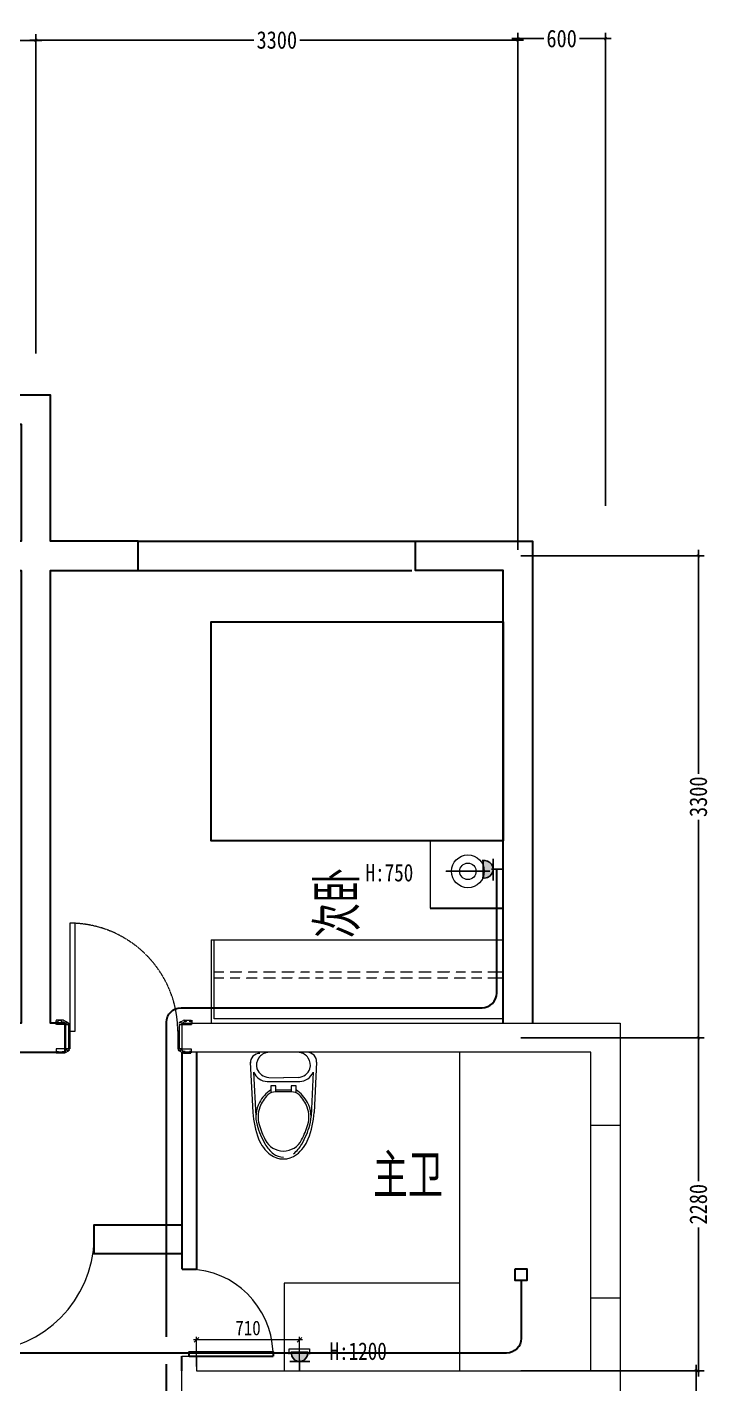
# Model space of a CAD drawing. Header units: millimetres. Extents: x -117264 to 3079702, y -14891 to 68462.
# Drawn here: x -54881 to -50206, y 528 to 9817 of the extents above; entities that cross this region are included whole.
import ezdxf

# ---------------------------------------------------------------- set-up
doc = ezdxf.new("R2010")
doc.units = ezdxf.units.MM
doc.header["$LTSCALE"] = 10
doc.linetypes.add('5B-P-D2$0$HIDDEN', pattern=[0.375, 0.25, -0.125])
doc.layers.get('0').update_dxf_attribs({"color": 255})
doc.layers.get('Defpoints').update_dxf_attribs({"color": 255})
for name, color, linetype, lineweight in [('1J家具内线', 251, 'Continuous', 0), ('1强弱电插座布置图', 5, 'Continuous', 15), ('1强电插座布线图', 1, 'Continuous', 30), ('1强电插座布置图', 1, 'Continuous', 30), ('1浅浅', 251, 'Continuous', 20)]:
    doc.layers.add(name, color=color, linetype=linetype, lineweight=lineweight)
doc.layers.add('2323', color=4, linetype='Continuous')
doc.layers.add('LAYER2', color=8, linetype='Continuous')
doc.styles.add('_THVAC_DIM', font='SIMPLEX', dxfattribs={"width": 0.8, "height": 3.5, "bigfont": 'HZTXT'})
doc.styles.add('夏建东', font='', dxfattribs={"width": 0.85})
doc.styles.get('夏建东').set_extended_font_data('SimSun')
doc.dimstyles.new('g', dxfattribs={"dimtxt": 100, "dimasz": 31, "dimexe": 21, "dimexo": 30, "dimgap": 31, "dimtad": 1, "dimtih": 1, "dimtoh": 1, "dimdec": 0, "dimrnd": 10, "dimdsep": 46, "dimtxsty": '夏建东', "dimblk": 'OBLIQUE', "dimcen": 2.5, "dimdle": 21, "dimclrd": 5, "dimclre": 5, "dimclrt": 5, "dimadec": 0, "dimazin": 0, "dimtfac": 1, "dimtdec": 0, "dimtmove": 2, "dimatfit": 3, "dimldrblk": 'DOT', "dimfxl": 300, "dimlwd": -1, "dimlwe": -1, "dimarcsym": 1})
doc.dimstyles.new('内墙标注', dxfattribs={"dimscale": 0, "dimtxt": 120, "dimasz": 20, "dimexe": 40, "dimexo": 20, "dimgap": 20, "dimtad": 0, "dimdec": 0, "dimdsep": 46, "dimtxsty": '夏建东', "dimblk": 'ARCHTICK', "dimcen": 40, "dimdle": 40, "dimclrd": 88, "dimclre": 88, "dimclrt": 88, "dimadec": 0, "dimazin": 0, "dimtfac": 1, "dimtdec": 0, "dimtmove": 1, "dimatfit": 3, "dimldrblk": 'DOT', "dimfxl": 40, "dimtolj": 1, "dimtzin": 0, "dimarcsym": 1})

# ---------------------------------------------------------------- blocks, each defined once
blk = doc.blocks.new('_ArchTick')
at = {"color": 0, "linetype": 'ByBlock', "const_width": 0.15}
blk.add_lwpolyline([(-0.5, -0.5), (0.5, 0.5)], dxfattribs=at)
blk = doc.blocks.new('*D344')
at = {"layer": '1浅浅', "color": 88, "linetype": 'Continuous', "lineweight": -2}
for p, q in [((-50300.7, 657.6), (-50300.7, -1682.8)), ((-51501.3, 617.6), (-50260.7, 617.6)), ((-50300.7, -4342.4), (-50300.7, -2002)), ((-51501.3, -4302.4), (-50260.7, -4302.4))]:
    blk.add_line(p, q, dxfattribs=at)
at = {"layer": 'Defpoints', "color": 0, "linetype": 'Continuous', "lineweight": 30}
for p in [(-51521.3, 617.6), (-51521.3, -4302.4), (-50300.7, -4302.4)]:
    blk.add_point(p, dxfattribs=at)
at = {"layer": '1浅浅', "color": 88, "linetype": 'Continuous', "lineweight": -2, "xscale": 20, "yscale": 20, "zscale": 20}
for p, rotation in [((-50300.7, 617.6), 90), ((-50300.7, -4302.4), 270)]:
    blk.add_blockref('_ArchTick', p, dxfattribs=dict(at, rotation=rotation))
at = {"layer": '1浅浅', "color": 88, "linetype": 'Continuous', "lineweight": 30, "insert": (-50300.7, -1842.4), "char_height": 120, "attachment_point": 5, "rotation": 90, "style": '夏建东'}
blk.add_mtext('\\A1;4920', dxfattribs=at)
blk = doc.blocks.new('_Dot')
at = {"color": 0, "linetype": 'ByBlock', "lineweight": -2}
blk.add_line((-0.5, 0), (-1, 0), dxfattribs=at)
at = {"color": 0, "linetype": 'ByBlock', "const_width": 0.5}
blk.add_lwpolyline([(-0.25, 0, 1), (0.25, 0, 1)], format="xyb", close=True, dxfattribs=at)
blk = doc.blocks.new('*D345')
at = {"layer": '1浅浅', "color": 88, "linetype": 'Continuous', "lineweight": -2}
for p, q in [((-50901.3, 2897.6), (-50245.2, 2897.6)), ((-50285.2, 2937.6), (-50285.2, 1916)), ((-50285.2, 577.6), (-50285.2, 1599.1)), ((-50901.3, 617.6), (-50245.2, 617.6))]:
    blk.add_line(p, q, dxfattribs=at)
at = {"layer": 'Defpoints', "color": 0, "linetype": 'Continuous', "lineweight": 30}
for p in [(-50921.3, 2897.6), (-50921.3, 617.6), (-50285.2, 617.6)]:
    blk.add_point(p, dxfattribs=at)
at = {"layer": '1浅浅', "color": 88, "linetype": 'Continuous', "lineweight": -2, "xscale": 20, "yscale": 20, "zscale": 20}
for p, rotation in [((-50285.2, 2897.6), 90), ((-50285.2, 617.6), 270)]:
    blk.add_blockref('_ArchTick', p, dxfattribs=dict(at, rotation=rotation))
at = {"layer": '1浅浅', "color": 88, "linetype": 'Continuous', "lineweight": 30, "insert": (-50285.2, 1757.6), "char_height": 120, "attachment_point": 5, "rotation": 90, "style": '夏建东'}
blk.add_mtext('\\A1;2280', dxfattribs=at)
blk = doc.blocks.new('*D346')
at = {"layer": '1浅浅', "color": 88, "linetype": 'Continuous', "lineweight": -2}
for p, q in [((-50285.2, 6237.6), (-50285.2, 4705.5)), ((-51501.3, 6197.6), (-50245.2, 6197.6)), ((-50285.2, 2857.6), (-50285.2, 4389.7)), ((-51501.3, 2897.6), (-50245.2, 2897.6))]:
    blk.add_line(p, q, dxfattribs=at)
at = {"layer": 'Defpoints', "color": 0, "linetype": 'Continuous', "lineweight": 30}
for p in [(-51521.3, 6197.6), (-50285.2, 6197.6), (-51521.3, 2897.6)]:
    blk.add_point(p, dxfattribs=at)
at = {"layer": '1浅浅', "color": 88, "linetype": 'Continuous', "lineweight": -2, "xscale": 20, "yscale": 20, "zscale": 20}
for p, rotation in [((-50285.2, 6197.6), 90), ((-50285.2, 2897.6), 270)]:
    blk.add_blockref('_ArchTick', p, dxfattribs=dict(at, rotation=rotation))
at = {"layer": '1浅浅', "color": 88, "linetype": 'Continuous', "lineweight": 30, "insert": (-50285.2, 4547.6), "char_height": 120, "attachment_point": 5, "rotation": 90, "style": '夏建东'}
blk.add_mtext('\\A1;3300', dxfattribs=at)
blk = doc.blocks.new('*D347')
at = {"layer": '1浅浅', "color": 88, "linetype": 'Continuous', "lineweight": -2}
for p, q in [((-51521.3, 6237.6), (-51521.3, 9778.4)), ((-50921.3, 6540.2), (-50921.3, 9778.4)), ((-51561.3, 9738.4), (-51343.6, 9738.4)), ((-50881.3, 9738.4), (-51099.1, 9738.4))]:
    blk.add_line(p, q, dxfattribs=at)
at = {"layer": 'Defpoints', "color": 0, "linetype": 'Continuous', "lineweight": 30}
for p in [(-51521.3, 9738.4), (-50921.3, 6520.2), (-51521.3, 6217.6)]:
    blk.add_point(p, dxfattribs=at)
at = {"layer": '1浅浅', "color": 88, "linetype": 'Continuous', "lineweight": -2, "xscale": 20, "yscale": 20, "zscale": 20, "rotation": 180}
blk.add_blockref('_ArchTick', (-51521.3, 9738.4), dxfattribs=at)
at = {"layer": '1浅浅', "color": 88, "linetype": 'Continuous', "lineweight": -2, "xscale": 20, "yscale": 20, "zscale": 20}
blk.add_blockref('_ArchTick', (-50921.3, 9738.4), dxfattribs=at)
at = {"layer": '1浅浅', "color": 88, "linetype": 'Continuous', "lineweight": 30, "insert": (-51221.3, 9738.4), "char_height": 120, "attachment_point": 5, "style": '夏建东'}
blk.add_mtext('\\A1;600', dxfattribs=at)
blk = doc.blocks.new('*D348')
at = {"layer": '1浅浅', "color": 88, "linetype": 'Continuous', "lineweight": -2}
for p, q in [((-54821.3, 7601.8), (-54821.3, 9768.4)), ((-51521.3, 6870.5), (-51521.3, 9768.4)), ((-54861.3, 9728.4), (-53329.2, 9728.4)), ((-51481.3, 9728.4), (-53013.4, 9728.4))]:
    blk.add_line(p, q, dxfattribs=at)
at = {"layer": 'Defpoints', "color": 0, "linetype": 'Continuous', "lineweight": 30}
for p in [(-51521.3, 9728.4), (-54821.3, 7581.8), (-51521.3, 6850.5)]:
    blk.add_point(p, dxfattribs=at)
at = {"layer": '1浅浅', "color": 88, "linetype": 'Continuous', "lineweight": -2, "xscale": 20, "yscale": 20, "zscale": 20, "rotation": 180}
blk.add_blockref('_ArchTick', (-54821.3, 9728.4), dxfattribs=at)
at = {"layer": '1浅浅', "color": 88, "linetype": 'Continuous', "lineweight": -2, "xscale": 20, "yscale": 20, "zscale": 20}
blk.add_blockref('_ArchTick', (-51521.3, 9728.4), dxfattribs=at)
at = {"layer": '1浅浅', "color": 88, "linetype": 'Continuous', "lineweight": 30, "insert": (-53171.3, 9728.4), "char_height": 120, "attachment_point": 5, "style": '夏建东'}
blk.add_mtext('\\A1;3300', dxfattribs=at)
blk = doc.blocks.new('*D349')
at = {"layer": '1浅浅', "color": 88, "linetype": 'Continuous', "lineweight": -2}
for p, q in [((-56621.3, 7217.6), (-56621.3, 9766.6)), ((-54821.3, 7581.8), (-54821.3, 9766.6)), ((-56661.3, 9726.6), (-55875.3, 9726.6)), ((-54781.3, 9726.6), (-55567.4, 9726.6))]:
    blk.add_line(p, q, dxfattribs=at)
at = {"layer": 'Defpoints', "color": 0, "linetype": 'Continuous', "lineweight": 30}
for p in [(-54821.3, 9726.6), (-54821.3, 7561.8), (-56621.3, 7197.6)]:
    blk.add_point(p, dxfattribs=at)
at = {"layer": '1浅浅', "color": 88, "linetype": 'Continuous', "lineweight": -2, "xscale": 20, "yscale": 20, "zscale": 20, "rotation": 180}
blk.add_blockref('_ArchTick', (-56621.3, 9726.6), dxfattribs=at)
at = {"layer": '1浅浅', "color": 88, "linetype": 'Continuous', "lineweight": -2, "xscale": 20, "yscale": 20, "zscale": 20}
blk.add_blockref('_ArchTick', (-54821.3, 9726.6), dxfattribs=at)
at = {"layer": '1浅浅', "color": 88, "linetype": 'Continuous', "lineweight": 30, "insert": (-55721.3, 9726.6), "char_height": 120, "attachment_point": 5, "style": '夏建东'}
blk.add_mtext('\\A1;1800', dxfattribs=at)
blk = doc.blocks.new('门2')
at = {"layer": '1J家具内线', "linetype": '5B-P-D2$0$HIDDEN'}
for p, q in [((-62428, 22909), (-62408, 22909)), ((-62428, 22851), (-62428, 22904)), ((-62416, 22904), (-62416, 22894)), ((-62408, 22909), (-62396, 22909)), ((-62396, 22814), (-62396, 22909)), ((-62216, 22810), (-62216, 22904)), ((-62216, 22904), (-62196, 22904)), ((-62196, 22904), (-62196, 22889)), ((-62196, 22904), (-62184, 22904)), ((-62184, 22846), (-62184, 22904)), ((-62428, 22851), (-62409, 22814)), ((-62416, 22864), (-62416, 22848)), ((-62405, 22814), (-62409, 22814)), ((-62396, 22834), (-62216, 22834)), ((-62396, 22814), (-62216, 22814)), ((-62346, 22814), (-62346, 22805)), ((-62346, 22814), (-62346, 22804)), ((-62346, 22804), (-62216, 22804)), ((-62346, 22804), (-62346, 22804)), ((-62216, 22830), (-62216, 22810)), ((-62207, 22810), (-62216, 22810)), ((-62216, 22810), (-62216, 22810)), ((-62216, 22810), (-62216, 22804)), ((-62207, 22810), (-62203, 22810)), ((-62184, 22846), (-62203, 22810)), ((-62196, 22859), (-62196, 22843)), ((-62346, 22044), (-63146, 22044)), ((-63146, 22004), (-62346, 22004)), ((-62346, 22004), (-62346, 22044)), ((-62346, 21994), (-62346, 22004)), ((-62346, 21994), (-62346, 22004)), ((-62346, 22004), (-62216, 22004)), ((-62216, 21999), (-62216, 22004)), ((-62216, 21999), (-62216, 21904)), ((-62207, 21999), (-62216, 21999)), ((-62216, 21999), (-62216, 21999)), ((-62216, 21979), (-62216, 21999)), ((-62207, 21997), (-62207, 21999)), ((-62207, 21999), (-62203, 21999)), ((-62184, 21963), (-62203, 21999)), ((-62428, 21958), (-62409, 21994)), ((-62428, 21958), (-62428, 21904)), ((-62416, 21904), (-62428, 21904)), ((-62416, 21945), (-62416, 21961)), ((-62416, 21904), (-62416, 21915)), ((-62396, 21904), (-62416, 21904)), ((-62405, 21994), (-62409, 21994)), ((-62405, 21992), (-62405, 21994)), ((-62405, 21994), (-62396, 21994)), ((-62396, 21974), (-62396, 21994)), ((-62396, 21994), (-62396, 21904)), ((-62396, 21994), (-62396, 21994)), ((-62396, 21974), (-62396, 21994)), ((-62396, 21994), (-62216, 21994)), ((-62396, 21974), (-62216, 21974)), ((-62216, 21904), (-62196, 21904)), ((-62196, 21950), (-62196, 21966)), ((-62196, 21904), (-62196, 21920)), ((-62196, 21904), (-62184, 21904)), ((-62184, 21963), (-62184, 21904))]:
    blk.add_line(p, q, dxfattribs=at)
for centre, radius, start, end in [((-62346, 22004), 800, 90, 180), ((-62409, 22879), 17, 115.5824, 244.958), ((-62426, 22831), 20.6, 359.7089, 59.1736), ((-62403, 22824), 7.22, 112.1602, 253.1221), ((-62209, 22819), 7.22, 286.8779, 67.8398), ((-62186, 22826), 20.6, 120.8264, 180.2911), ((-62203, 22874), 17, 295.042, 64.4176), ((-62209, 21990), 7.22, 292.1602, 73.1221), ((-62409, 21930), 17, 115.042, 244.4176), ((-62426, 21978), 20.6, 300.8264, 0.2911), ((-62403, 21985), 7.22, 106.8779, 247.8398), ((-62186, 21983), 20.6, 179.7089, 239.1736), ((-62205, 21935), 17.6, 299.3185, 61.2219)]:
    blk.add_arc(centre, radius, start, end, dxfattribs=at)
blk = doc.blocks.new('强电插座')
at = {"lineweight": 0}
h = blk.add_hatch(color=12, dxfattribs=at)
h.set_gradient(color1=(216, 3, 3), color2=(230, 5, 5), tint=1, name='CYLINDER')
h.paths.add_polyline_path([(88497.8, 75989.2, 1.129445), (88497.8, 75909.4)])
at = {"layer": '2323', "color": 1}
for p, q in [((88452.6, 75999.6), (88452.6, 75902)), ((88497.8, 75989.2), (88497.8, 75909.4)), ((88407.2, 75949.3), (88460.4, 75949.3))]:
    blk.add_line(p, q, dxfattribs=at)
blk.add_arc((88492.9, 75949.3), 40.2, 77.25532, 282.74468, dxfattribs=at)
at = {"layer": 'LAYER2', "color": 1, "ltscale": 20}
blk.add_line((88456.4, 75966.1), (88456.4, 75966.1), dxfattribs=at)
blk = doc.blocks.new('强电防水插座')
at = {"layer": '1强电插座布置图', "color": 1, "linetype": 'ByBlock', "lineweight": 9}
blk.add_lwpolyline([(-166178, 222989), (-166178, 223050), (-165944, 223050), (-165944, 222989)], dxfattribs=at)
at = {"layer": '1强电插座布置图', "color": 250, "linetype": 'ByBlock', "lineweight": 9, "extrusion": (0, 0, -1), "xscale": 2.325322137214242, "yscale": 2.325322137214242, "zscale": -2.325322137599869, "rotation": 90}
blk.add_blockref('强电插座', (342666, 17226), dxfattribs=at)
blk = doc.blocks.new('_Oblique')
at = {"color": 0, "linetype": 'ByBlock', "lineweight": -2}
blk.add_line((-0.5, -0.5), (0.5, 0.5), dxfattribs=at)
blk = doc.blocks.new('*D367')
at = {"layer": '1强弱电插座布置图', "color": 5}
for p, q in [((-53721.3, 647.6), (-53721.3, 849.6)), ((-53015.7, 647.6), (-53015.7, 849.6)), ((-52994.7, 828.6), (-53742.3, 828.6))]:
    blk.add_line(p, q, dxfattribs=at)
at = {"layer": 'Defpoints', "color": 0, "linetype": 'Continuous', "lineweight": 30}
for p in [(-53721.3, 828.6), (-53721.3, 617.6), (-53015.7, 617.6)]:
    blk.add_point(p, dxfattribs=at)
at = {"layer": '1强弱电插座布置图', "color": 5, "linetype": 'Continuous', "xscale": 31, "yscale": 31, "zscale": 31, "rotation": 180}
blk.add_blockref('_Oblique', (-53721.3, 828.6), dxfattribs=at)
at = {"layer": '1强弱电插座布置图', "color": 5, "linetype": 'Continuous', "xscale": 31, "yscale": 31, "zscale": 31}
blk.add_blockref('_Oblique', (-53015.7, 828.6), dxfattribs=at)
at = {"layer": '1强弱电插座布置图', "color": 5, "linetype": 'Continuous', "lineweight": 30, "insert": (-53368.5, 909.6), "char_height": 100, "attachment_point": 5, "style": '夏建东'}
blk.add_mtext('710', dxfattribs=at)

msp = doc.modelspace()

# ---------------------------------------------------------------- linework, layer by layer
at = {"layer": '1强电插座布线图', "color": 2, "linetype": 'Continuous', "lineweight": 30}
msp.add_lwpolyline([(-51538.7, 1315.2), (-51458.7, 1315.2), (-51458.7, 1235.2), (-51538.7, 1235.2)], close=True, dxfattribs=at)
at = {"layer": '1强电插座布线图', "color": 1, "linetype": 'Continuous', "lineweight": 30}
msp.add_lwpolyline([(-55618.1, -1774.9), (-55618.1, -1248.7), (-55309.1, -1248.7, -0.414214), (-55209.1, -1348.7), (-55209.1, -3993.5, 0.414214), (-55109.1, -4093.5), (-51802.3, -4093.5, 0.414214), (-51702.3, -3993.5), (-51702.3, 276.2, 0.414214), (-51802.3, 376.2), (-53826.9, 376.2, -0.414214), (-53926.9, 476.2), (-53926.9, 663)], format="xyb", dxfattribs=at)
at = {"layer": '1浅浅', "ltscale": 0.2}
for p, q in [((-52121.3, 4245.2), (-52121.3, 3784.8)), ((-52121.3, 4245.2), (-51621.3, 4245.2)), ((-52013.2, 4037.1), (-51713.2, 4037.1)), ((-51711.8, 4037.1), (-52011.8, 4037.1)), ((-51621.3, 4050.8), (-51621.3, 3590.4))]:
    msp.add_line(p, q, dxfattribs=at)
at = {"layer": '1浅浅'}
for p, q in [((-53601.3, 3348.4), (-51621.3, 3348.4)), ((-53601.3, 3308.4), (-51621.3, 3308.4))]:
    msp.add_line(p, q, dxfattribs=at)
at = {"layer": '1浅浅', "color": 250, "lineweight": 0, "ltscale": 0.2}
for p, q in [((-53352.7, 2730.4), (-53336.7, 2385.5)), ((-52899.3, 2730.4), (-52915.3, 2385.5)), ((-53330, 2661.9), (-53314.7, 2360.1)), ((-53226.9, 2626.3), (-53126, 2622.1)), ((-53025.1, 2626.3), (-53126, 2622.1)), ((-52922, 2661.9), (-52937.1, 2360.2)), ((-53236.9, 2597.2), (-53014.9, 2597.2)), ((-53212.2, 2568.7), (-53212.2, 2520)), ((-53179.2, 2568.7), (-53212.2, 2568.7)), ((-53071.4, 2527), (-53180.3, 2527)), ((-53179.2, 2527), (-53179.2, 2568.7)), ((-53179.2, 2541.6), (-53072.5, 2541.6)), ((-53072.5, 2568.7), (-53072.5, 2527)), ((-53039.5, 2568.7), (-53072.5, 2568.7)), ((-53039.5, 2520), (-53039.5, 2568.7))]:
    msp.add_line(p, q, dxfattribs=at)
at = {"layer": '1浅浅', "color": 252, "linetype": 'Continuous', "lineweight": 30}
msp.add_line((-53771.3, 717.6), (-53197.3, 717.6), dxfattribs=at)
for points in [[(-54621.3, 2997.6), (-54721.3, 2997.6), (-54721.3, 6097.6), (-54121.3, 6097.6), (-54121.3, 6297.6), (-54721.3, 6297.6), (-54721.3, 7297.6), (-55421.3, 7297.6), (-55421.3, 7097.6), (-54921.3, 7097.6), (-54921.3, 6297.6), (-55221.3, 6297.6), (-55221.3, 6097.6), (-54921.3, 6097.6), (-54921.3, 2997.6), (-55621.3, 2997.6), (-55621.3, 2797.6), (-54621.3, 2797.6), (-54621.3, 2997.6), (-54721.3, 2997.6)], [(-54121.3, 6297.6), (-52221.3, 6297.6)], [(-51621.3, 2997.6), (-51621.3, 6097.6), (-52221.3, 6097.6), (-52221.3, 6297.6), (-51421.3, 6297.6), (-51421.3, 2997.6)], [(-54121.3, 6097.6), (-52246.5, 6097.6)], [(-51621.3, 5745.2), (-51621.3, 4245.2), (-53621.3, 4245.2), (-53621.3, 5745.2), (-51621.3, 5745.2)], [(-52121.3, 3784.8), (-51621.3, 3784.8)], [(-53821.3, 2797.6), (-53821.3, 1313.9)], [(-53721.3, 2797.6), (-53721.3, 1313.9)], [(-53820.3, 1417.6), (-54421.3, 1417.6), (-54421.3, 1617.6), (-53821.3, 1617.6)], [(-53820.3, 1313.9), (-53721.3, 1313.9)], [(-53771.3, 717.6), (-53771.3, 747.4), (-53197.3, 747.4), (-53197.3, 717.6)], [(-53821.3, 617.7), (-53821.2, 717.6)], [(-53197.3, 717.6), (-53197.3, 717.6)]]:
    msp.add_lwpolyline(points, dxfattribs=at)
at = {"layer": '1浅浅'}
for points in [[(-53621.3, 3567.6), (-53621.3, 2997.6), (-51621.3, 2997.6)], [(-51621.3, 3027.6), (-53601.3, 3027.6), (-53601.3, 3567.6)]]:
    msp.add_lwpolyline(points, dxfattribs=at)
at = {"layer": '1浅浅', "color": 250, "lineweight": 0, "ltscale": 0.2}
for points in [[(-53821.3, 2997.6), (-50821.3, 2997.6), (-50821.3, 2297.6), (-51021.3, 2297.6), (-51021.3, 2797.6), (-53821.3, 2797.6)], [(-51021.3, 2797.6), (-51921.3, 2797.6), (-51921.3, 617.6), (-51921.3, 617.6)], [(-51021.3, 1117.6), (-51021.3, 2297.6)], [(-50821.3, 2297.6), (-50821.3, 1117.6)], [(-51921.3, 1217.6), (-53121.3, 1217.6), (-53121.3, 617.6), (-51921.3, 617.6)], [(-50821.3, 1117.6), (-50821.3, 417.6), (-51421.3, 417.6), (-51421.3, -4402.4), (-52321.3, -4402.4), (-52321.3, -4202.4), (-51621.3, -4202.4), (-51621.3, 417.6), (-53821.3, 417.6), (-53821.3, 717.6), (-53721.3, 717.6), (-53721.3, 617.6), (-51021.3, 617.6), (-51021.3, 1117.6), (-50821.3, 1117.6)]]:
    msp.add_lwpolyline(points, dxfattribs=at)
at = {"layer": '1浅浅', "ltscale": 0.2}
for radius in [112.5, 56.2]:
    msp.add_circle((-51863.2, 4037.1), radius, dxfattribs=at)
at = {"layer": '1浅浅', "color": 250, "lineweight": 0, "ltscale": 0.2}
for centre, radius, start, end in [((-53288.6, 2726.4), 63.8, 90.1, 183), ((-53220.8, 2708.6), 89.8, 98.04683, 195.00437), ((-53031.2, 2708.6), 89.8, 344.99563, 81.95317), ((-52962.8, 2733.8), 63.8, 357, 89.9), ((-53228.3, 2709.2), 112.3, 204.9, 265.5), ((-53223.7, 2715.4), 89.1, 199.6, 267.8), ((-53028.3, 2715.4), 89.1, 272.2, 340.4), ((-53023.7, 2709.2), 112.3, 274.5, 335.1), ((-53074, 2340.6), 244, 124.52591, 152.52649), ((-53180.3, 2450.8), 76.2, 90, 133.99681), ((-53071.4, 2450.8), 76.2, 46.00319, 90), ((-53177.8, 2340.6), 244, 27.47351, 55.47409), ((-53109, 2356.2), 205.7, 151.87935, 195.94249), ((-53109, 2356.2), 191, 160.13486, 195.91915), ((-53074, 2340.6), 229.3, 133.99681, 159.44226), ((-53177.8, 2340.6), 229.3, 20.55774, 46.00319), ((-53142.7, 2356.2), 191, 344.08085, 19.86514), ((-53142.7, 2356.2), 205.7, 344.05751, 28.12065), ((-52660.7, 2442.5), 678.4, 184.8, 200.5), ((-53591.3, 2442.5), 678.4, 339.5, 355.2), ((-52698.1, 2480.7), 635, 196.55926, 209.39993), ((-52698.1, 2480.7), 620.4, 196.56663, 207.1313), ((-53553.7, 2480.7), 620.4, 332.8687, 343.43337), ((-53553.7, 2480.7), 635, 330.60007, 343.44074), ((-53059.9, 2297), 253.6, 201.3, 232), ((-53063.1, 2274.7), 215.9, 209.30454, 232.37683), ((-53125.9, 2261.5), 139.7, 207.1313, 332.8687), ((-53188.7, 2274.7), 215.9, 307.62317, 330.69546), ((-53192.1, 2297), 253.6, 308, 338.7), ((-53126, 2218), 150.7, 233.32244, 306.6999), ((-53125.9, 2190.8), 111.1, 231.63562, 270), ((-55214, 1539.9), 793, 272.36263, 358.38626), ((-53788, 723), 591.1, 2.36263, 88.38626)]:
    msp.add_arc(centre, radius, start, end, dxfattribs=at)

# ---------------------------------------------------------------- block references
at = {"layer": '1强电插座布置图', "color": 7, "xscale": 1.511459389235824, "yscale": 1.511459389468655, "zscale": 1.511459389440006, "rotation": 180}
msp.add_blockref('强电插座', (82002.5, 118845.1), dxfattribs=at)
at = {"layer": '1强电插座布置图', "color": 7, "xscale": 0.6000000000931323, "yscale": 0.6000000000931323, "zscale": 0.6}
msp.add_blockref('强电防水插座', (46619.7, -133063), dxfattribs=at)
at = {"layer": '1浅浅', "color": 252, "linetype": 'Continuous', "lineweight": 30, "xscale": 0.924929526525375, "yscale": 0.924929526529013, "zscale": 0.9249295265244275, "rotation": 270}
msp.add_blockref('门2', (-74941.6, -54723.7), dxfattribs=at)

# ---------------------------------------------------------------- texts
at = {"layer": '1强弱电插座布置图', "color": 5, "char_height": 120, "attachment_point": 1, "style": '_THVAC_DIM'}
for s, insert in [('{\\fSimSun|b0|i0|c134|p2;H:750}', (-52563.6, 4087.9)), ('{\\fSimSun|b0|i0|c134|p2;H:1200}', (-52810.2, 811.7))]:
    msp.add_mtext_dynamic_manual_height_columns(s, width=405.755, gutter_width=17.5, heights=[0], dxfattribs=dict(at, insert=insert))
at = {"layer": '1浅浅', "color": 252, "linetype": 'Continuous', "lineweight": 30, "insert": (-52903.3, 3580.3), "char_height": 300, "width": 1159.57, "attachment_point": 1, "rotation": 90, "style": '_THVAC_DIM'}
msp.add_mtext('次卧', dxfattribs=at)
at = {"layer": '1浅浅', "color": 252, "linetype": 'Continuous', "lineweight": 30, "insert": (-52513.6, 2101.8), "char_height": 300, "width": 1159.57, "attachment_point": 1, "style": '_THVAC_DIM'}
msp.add_mtext('主卫', dxfattribs=at)

# ---------------------------------------------------------------- dimensions: what is measured, and where the dimension line sits
at = {"layer": '1强弱电插座布置图', "color": 2, "linetype": 'Continuous', "lineweight": 30}
dim = msp.add_linear_dim(base=(-53721.3, 828.6), p1=(-53015.7, 617.6), p2=(-53721.3, 617.6), dimstyle='g', override={"dimzin": 0, "dimfxlon": 1}, dxfattribs=at)
dim.commit()
dim.dimension.update_dxf_attribs({"geometry": '*D367', "text_midpoint": (-53368.5, 909.6)})
at = {"layer": '1浅浅', "color": 252, "linetype": 'Continuous', "lineweight": 30}
for base, p1, p2, picture, middle in [((-54821.3, 9726.6), (-56621.3, 7197.6), (-54821.3, 7561.8), '*D349', (-55721.3, 9726.6)), ((-51521.3, 9728.4), (-54821.3, 7581.8), (-51521.3, 6850.5), '*D348', (-53171.3, 9728.4)), ((-51521.3, 9738.4), (-50921.3, 6520.2), (-51521.3, 6217.6), '*D347', (-51221.3, 9738.4))]:
    dim = msp.add_linear_dim(base=base, p1=p1, p2=p2, dimstyle='内墙标注', override={"dimscale": 1}, dxfattribs=at)
    dim.commit()
    dim.dimension.update_dxf_attribs({"geometry": picture, "text_midpoint": middle})
for base, p1, p2, picture, middle in [((-50285.2, 6197.6), (-51521.3, 2897.6), (-51521.3, 6197.6), '*D346', (-50285.2, 4547.6)), ((-50300.7, -4302.4), (-51521.3, 617.6), (-51521.3, -4302.4), '*D344', (-50300.7, -1842.4))]:
    dim = msp.add_linear_dim(base=base, p1=p1, p2=p2, angle=90, dimstyle='内墙标注', override={"dimscale": 1}, dxfattribs=at)
    dim.commit()
    dim.dimension.update_dxf_attribs({"geometry": picture, "text_midpoint": middle})
at = {"layer": '1浅浅', "color": 2, "linetype": 'Continuous', "lineweight": 30}
dim = msp.add_linear_dim(base=(-50285.2, 617.6), p1=(-50921.3, 2897.6), p2=(-50921.3, 617.6), angle=90, dimstyle='内墙标注', override={"dimscale": 1}, dxfattribs=at)
dim.commit()
dim.dimension.update_dxf_attribs({"geometry": '*D345', "text_midpoint": (-50285.2, 1757.6)})

# ---------------------------------------------------------------- next in the draw order: wipeouts: each hides what was drawn before it
msp.add_wipeout([(-53531.9, 3493.2), (-53531.9, 3114.7), (-53491.9, 3114.7), (-53491.9, 3493.3)]).dxf.layer = '1浅浅'
for points in [[(-53178.5, 3495.4), (-53178.5, 3116.9), (-53138.5, 3116.9), (-53138.5, 3495.5)], [(-52852.1, 3504.3), (-52852.1, 3125.8), (-52812.1, 3125.8), (-52812.1, 3504.4)], [(-52727.6, 3504.3), (-52727.6, 3125.8), (-52687.6, 3125.8), (-52687.6, 3504.4)], [(-52599.3, 3504.3), (-52599.3, 3125.8), (-52559.3, 3125.8), (-52559.3, 3504.4)], [(-52365.6, 3504.3), (-52365.6, 3125.8), (-52325.6, 3125.8), (-52325.6, 3504.4)], [(-52241.1, 3504.3), (-52241.1, 3125.8), (-52201.1, 3125.8), (-52201.1, 3504.4)], [(-52112.8, 3504.3), (-52112.8, 3125.8), (-52072.8, 3125.8), (-52072.8, 3504.4)], [(-51879.1, 3504.3), (-51879.1, 3125.8), (-51839.1, 3125.8), (-51839.1, 3504.4)], [(-51767.2, 3504.3), (-51767.2, 3125.8), (-51727.2, 3125.8), (-51727.2, 3504.4)]]:
    msp.add_wipeout(points).translate(0, 0, 0).dxf.layer = '1浅浅'

# ---------------------------------------------------------------- next in the draw order: wipeouts: each hides what was drawn before it
for points in [[(-53360.7, 3504), (-53475.7, 3138.9), (-53436.7, 3129.9), (-53321.8, 3495)], [(-53001.8, 3504), (-53116.7, 3138.9), (-53077.7, 3129.9), (-52962.8, 3495)], [(-52424.2, 3504), (-52539.1, 3138.9), (-52500.2, 3129.9), (-52385.2, 3495)], [(-51937.7, 3504), (-52052.6, 3138.9), (-52013.7, 3129.9), (-51898.7, 3495)]]:
    msp.add_wipeout(points).translate(0, 0, 0).dxf.layer = '1浅浅'

# ---------------------------------------------------------------- next in the draw order: wipeouts: each hides what was drawn before it
for points in [[(-53304.8, 3504.3), (-53304.8, 3125.8), (-53264.8, 3125.8), (-53264.8, 3504.4)], [(-52946.8, 3504.3), (-52946.8, 3125.8), (-52906.8, 3125.8), (-52906.8, 3504.4)]]:
    msp.add_wipeout(points).translate(0, 0, 0).dxf.layer = '1浅浅'

# ---------------------------------------------------------------- next in the draw order: linework, layer by layer
at = {"layer": '1强电插座布线图', "color": 1, "linetype": 'Continuous', "lineweight": 30}
msp.add_lwpolyline([(-53926.9, 849.7), (-53926.9, 3003, -0.414214), (-53826.9, 3103), (-51766, 3103, 0.414214), (-51666, 3203), (-51666, 4050.8)], format="xyb", dxfattribs=at)
at = {"layer": '1强电插座布线图', "color": 2, "linetype": 'Continuous', "lineweight": 30}
msp.add_lwpolyline([(-51498.7, 1235.2), (-51498.7, 838.6, -0.414214), (-51598.7, 738.6), (-55052.4, 738.6, -0.414214), (-55152.4, 838.6), (-55152.4, 3110.2)], format="xyb", dxfattribs=at)
at = {"layer": '1浅浅'}
msp.add_lwpolyline([(-53621.3, 3567.6), (-51621.3, 3567.6), (-51621.3, 2997.6)], dxfattribs=at)

doc.saveas('drawing.dxf')
